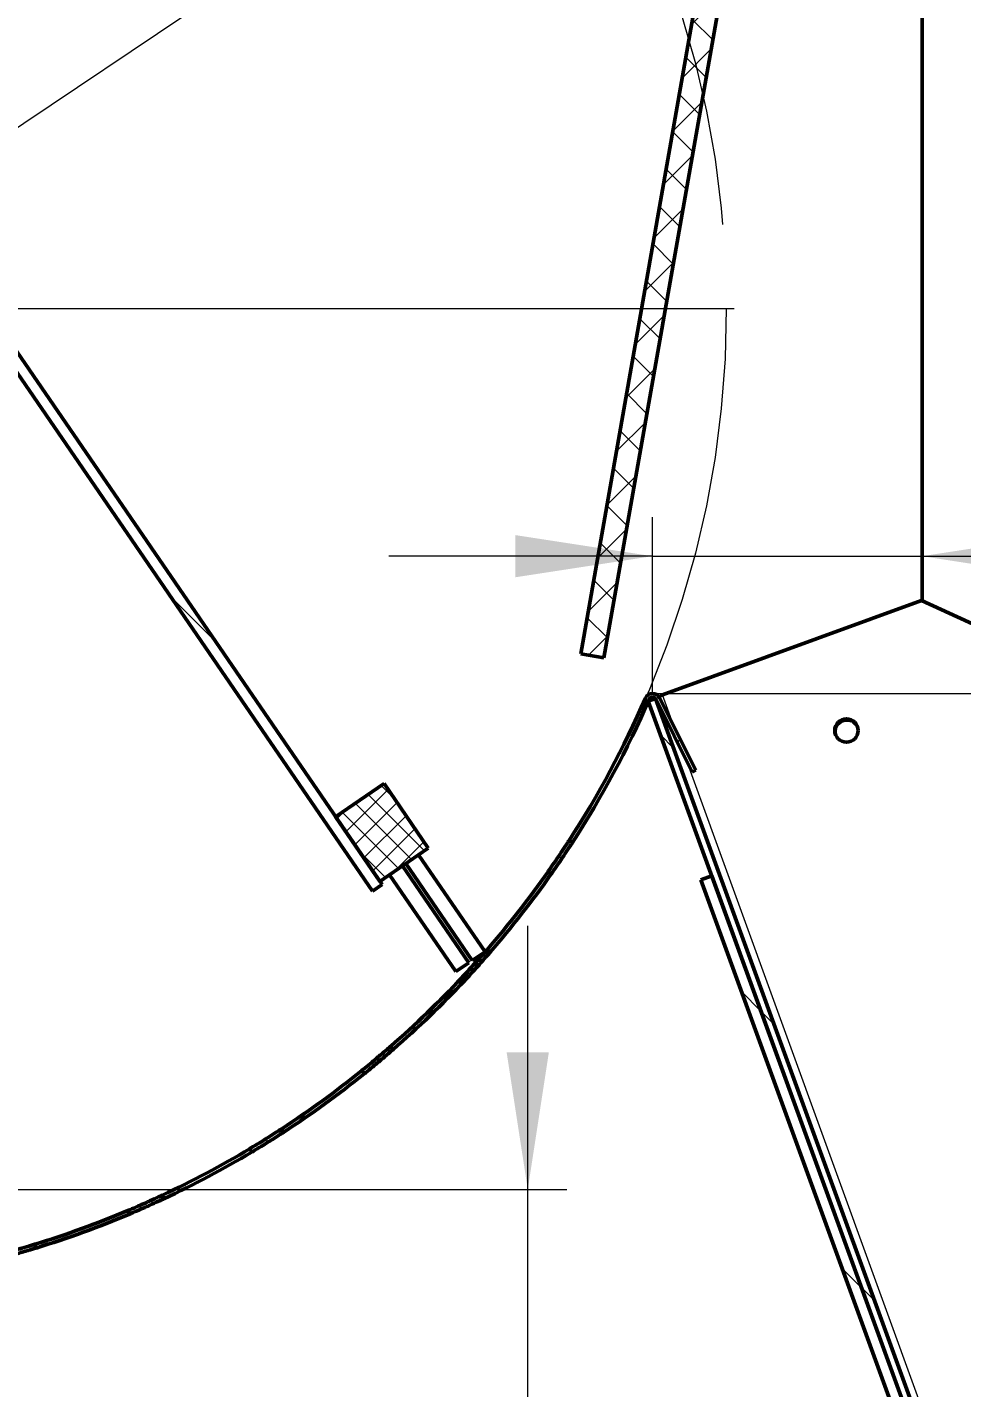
# Model space of a CAD drawing. Header units: millimetres. Extents: x 0 to 594, y 0 to 420.
# Drawn here: x 461.72 to 485.59, y 304.68 to 339.42 of the extents above; entities that cross this region are included whole.
import ezdxf

# ---------------------------------------------------------------- set-up
doc = ezdxf.new("R2010")
doc.units = ezdxf.units.MM
doc.header["$PDSIZE"] = -1
doc.linetypes.add('CENTERX2', pattern=[20.32, 12.7, -2.54, 2.54, -2.54])
doc.styles.add('SLDTEXTSTYLE1', font='TXT', dxfattribs={"width": 0.605})
doc.dimstyles.new('SLDDIMSTYLE0', dxfattribs={"dimtxt": 3.5, "dimasz": 3.5, "dimexe": 0, "dimexo": 0.0625, "dimgap": 0.875, "dimtad": 2, "dimlfac": 10, "dimrnd": 1e-09, "dimzin": 12, "dimdsep": 46, "dimtxsty": 'SLDTEXTSTYLE1', "dimsah": 1, "dimcen": 0.09, "dimadec": 0, "dimazin": 3, "dimtfac": 1, "dimtdec": 3, "dimtofl": 0, "dimtmove": 0, "dimatfit": 3, "dimfxl": 1, "dimfrac": 2, "dimtolj": 1, "dimtzin": 12, "dimarcsym": 0})
doc.dimstyles.new('SLDDIMSTYLE2', dxfattribs={"dimtxt": 3.5, "dimasz": 3.5, "dimexe": 0, "dimexo": 0.0625, "dimgap": 0.875, "dimtad": 0, "dimtih": 1, "dimtoh": 1, "dimlfac": 10, "dimrnd": 1e-09, "dimzin": 12, "dimdsep": 46, "dimtxsty": 'SLDTEXTSTYLE1', "dimsah": 1, "dimcen": 0, "dimadec": 0, "dimazin": 3, "dimtfac": 1, "dimtdec": 3, "dimtmove": 0, "dimatfit": 3, "dimfxl": 1, "dimfrac": 2, "dimtolj": 1, "dimtzin": 12, "dimarcsym": 0})
doc.dimstyles.new('SLDDIMSTYLE3', dxfattribs={"dimtxt": 3.5, "dimasz": 3.5, "dimexe": 0, "dimexo": 0.0625, "dimgap": 0.875, "dimtad": 2, "dimlfac": 10, "dimrnd": 1e-09, "dimzin": 12, "dimdsep": 46, "dimtxsty": 'SLDTEXTSTYLE1', "dimsah": 1, "dimcen": 0.09, "dimadec": 0, "dimazin": 3, "dimtfac": 1, "dimtdec": 3, "dimtmove": 0, "dimatfit": 0, "dimfxl": 1, "dimfrac": 2, "dimtolj": 1, "dimtzin": 12, "dimarcsym": 0})

# ---------------------------------------------------------------- blocks, each defined once
blk = doc.blocks.new('_D_3')
at = {"color": 7, "linetype": 'Continuous', "lineweight": 0, "transparency": 16777216}
for p, q in [((475.338, 346.167), (489.663, 355.772)), ((489.663, 355.772), (502.787, 355.772)), ((433.808, 318.322), (475.338, 346.167)), ((433.808, 318.322), (428.218, 314.574))]:
    blk.add_line(p, q, dxfattribs=at)
at = {"color": 7, "linetype": 'Continuous', "lineweight": 18, "transparency": 16777216}
for points in [[(475.338, 346.167), (478.545, 347.669), (477.945, 348.563)], [(433.808, 318.322), (430.601, 316.821), (431.201, 315.926)]]:
    blk.add_solid(points, dxfattribs=at)
at = {"color": 7, "linetype": 'Continuous', "lineweight": 18, "transparency": 16777216, "char_height": 3.5, "attachment_point": 1, "style": 'SLDTEXTSTYLE1'}
for s, insert in [('%%c', (489.663, 360.283)), ('500', (494.766, 360.308))]:
    blk.add_mtext(s, dxfattribs=dict(at, insert=insert))
blk = doc.blocks.new('_D_4')
at = {"color": 7, "linetype": 'Continuous', "lineweight": 0, "transparency": 16777216}
for p, q in [((477.685, 322.423), (477.685, 326.917)), ((477.685, 325.917), (470.954, 325.917)), ((477.685, 325.917), (484.573, 325.917)), ((484.573, 325.917), (503.701, 325.917))]:
    blk.add_line(p, q, dxfattribs=at)
at = {"color": 7, "linetype": 'Continuous', "lineweight": 18, "transparency": 16777216}
for points in [[(477.685, 325.917), (474.185, 326.455), (474.185, 325.378)], [(484.573, 325.917), (488.073, 325.378), (488.073, 326.455)]]:
    blk.add_solid(points, dxfattribs=at)
at = {"color": 7, "linetype": 'Continuous', "lineweight": 18, "transparency": 16777216, "insert": (491.669, 330.428), "char_height": 3.5, "attachment_point": 1, "style": 'SLDTEXTSTYLE1'}
blk.add_mtext('68,88', dxfattribs=at)
blk = doc.blocks.new('_D_5')
at = {"color": 7, "linetype": 'Continuous', "lineweight": 0, "transparency": 16777216}
for p, q in [((498.94, 322.413), (498.94, 329.144)), ((477.695, 322.413), (499.94, 322.413)), ((498.94, 322.413), (498.94, 297.545)), ((484.083, 297.545), (499.94, 297.545)), ((498.94, 297.545), (498.94, 290.814))]:
    blk.add_line(p, q, dxfattribs=at)
at = {"color": 7, "linetype": 'Continuous', "lineweight": 18, "transparency": 16777216}
for points in [[(498.94, 322.413), (499.478, 325.913), (498.401, 325.913)], [(498.94, 297.545), (498.401, 294.045), (499.478, 294.045)]]:
    blk.add_solid(points, dxfattribs=at)
at = {"color": 7, "linetype": 'Continuous', "lineweight": 18, "transparency": 16777216, "insert": (494.428, 307.694), "char_height": 3.5, "attachment_point": 1, "rotation": 90, "style": 'SLDTEXTSTYLE1'}
blk.add_mtext('248,69', dxfattribs=at)
blk = doc.blocks.new('_D_8')
at = {"color": 7, "linetype": 'Continuous', "lineweight": 0, "transparency": 16777216}
for p, q in [((484.183, 362.245), (509.996, 362.245)), ((508.996, 297.245), (508.996, 362.245)), ((484.083, 297.245), (509.996, 297.245))]:
    blk.add_line(p, q, dxfattribs=at)
at = {"color": 7, "linetype": 'Continuous', "lineweight": 18, "transparency": 16777216}
for points in [[(508.996, 362.245), (508.458, 358.745), (509.534, 358.745)], [(508.996, 297.245), (509.534, 300.745), (508.458, 300.745)]]:
    blk.add_solid(points, dxfattribs=at)
at = {"color": 7, "linetype": 'Continuous', "lineweight": 18, "transparency": 16777216, "insert": (504.484, 340.408), "char_height": 3.5, "attachment_point": 1, "rotation": 90, "style": 'SLDTEXTSTYLE1'}
blk.add_mtext('650', dxfattribs=at)
blk = doc.blocks.new('_D_13')
at = {"color": 7, "linetype": 'Continuous', "lineweight": 0, "transparency": 16777216}
for p, q in [((474.503, 309.745), (474.503, 316.475)), ((456.333, 309.745), (475.503, 309.745)), ((474.503, 297.245), (474.503, 309.745)), ((474.503, 297.245), (474.503, 290.514))]:
    blk.add_line(p, q, dxfattribs=at)
at = {"color": 7, "linetype": 'Continuous', "lineweight": 18, "transparency": 16777216}
for points in [[(474.503, 309.745), (475.041, 313.245), (473.964, 313.245)], [(474.503, 297.245), (473.964, 293.745), (475.041, 293.745)]]:
    blk.add_solid(points, dxfattribs=at)
at = {"color": 7, "linetype": 'Continuous', "lineweight": 18, "transparency": 16777216, "insert": (469.991, 299.175), "char_height": 3.5, "attachment_point": 1, "rotation": 90, "style": 'SLDTEXTSTYLE1'}
blk.add_mtext('125', dxfattribs=at)
blk = doc.blocks.new('SW_CENTERMARKSYMBOL_2')
at = {"color": 0, "linetype": 'Continuous', "lineweight": 18}
blk.add_line((0.2, 0), (25.2, 0), dxfattribs=at)
blk = doc.blocks.new('SW_CENTERMARKSYMBOL_3')
at = {"color": 0, "linetype": 'Continuous', "lineweight": 18}
blk.add_line((0.2, 0), (25.1, 0), dxfattribs=at)

msp = doc.modelspace()

# ---------------------------------------------------------------- hatches: boundary and pattern name
at = {"linetype": 'Continuous', "lineweight": 18}
h = msp.add_hatch(dxfattribs=at)
h.set_pattern_fill('ANSI37', scale=0.25, style=0)
h.paths.add_polyline_path([(476.4474, 323.3181), (480.1808, 344.4914), (479.5899, 344.5956), (475.8565, 323.4223)], flags=0)
h = msp.add_hatch(dxfattribs=at)
h.set_pattern_fill('ANSI31', angle=90, style=0)
h.paths.add_polyline_path([(470.7817, 317.5316), (457.042, 337.5744), (456.7946, 337.4048), (470.5343, 317.362)], flags=0)
h = msp.add_hatch(dxfattribs=at)
h.set_pattern_fill('ANSI31', style=0)
edge = h.paths.add_edge_path(flags=0)
edge.add_line((478.7053, 320.4051), (478.7948, 320.4498))
edge.add_line((478.7948, 320.4498), (477.8693, 322.3026))
edge.add_arc((477.6904, 322.2132), 0.2, 26.54233, 156.54233)
edge.add_arc((454.573, 332.2446), 25, 327.08061, 336.54233, ccw=False)
edge.add_line((475.5589, 318.6582), (475.6429, 318.6038))
edge.add_arc((454.573, 332.2446), 25.1, 327.08061, 336.54233)
edge.add_arc((477.6904, 322.2132), 0.1, 26.54233, 156.54233, ccw=False)
edge.add_line((477.7798, 322.2579), (478.7053, 320.4051))
h = msp.add_hatch(dxfattribs=at)
h.set_pattern_fill('ANSI31', angle=90, style=0)
h.paths.add_polyline_path([(477.5807, 322.2119), (516.913, 214.1472), (517.101, 214.2156), (477.7687, 322.2803)], flags=0)
h = msp.add_hatch(dxfattribs=at)
h.set_pattern_fill('ANSI37', scale=0.125, style=0)
h.paths.add_polyline_path([(470.7251, 317.6141), (471.9624, 318.4622), (470.8315, 320.1118), (469.5943, 319.2637)], flags=0)
h = msp.add_hatch(dxfattribs=at)
h.set_pattern_fill('ANSI31', style=0)
edge = h.paths.add_edge_path(flags=0)
edge.add_arc((454.573, 332.2446), 25, 319.08061, 324.87561, ccw=False)
edge.add_line((473.4638, 315.8697), (473.5394, 315.8042))
edge.add_arc((454.573, 332.2446), 25.1, 319.08061, 324.87561)
edge.add_line((475.1024, 317.8032), (475.0207, 317.8608))
h = msp.add_hatch(dxfattribs=at)
h.set_pattern_fill('ANSI31', angle=90, style=0)
edge = h.paths.add_edge_path(flags=0)
edge.add_line((484.6368, 302.8198), (479.2007, 317.7555))
edge.add_line((479.2007, 317.7555), (478.9188, 317.6528))
edge.add_line((478.9188, 317.6528), (484.3549, 302.7172))
edge.add_arc((484.073, 302.6146), 0.3, 0, 20, ccw=False)
edge.add_line((484.373, 302.6146), (484.373, 297.8446))
edge.add_arc((484.073, 297.8446), 0.3, -90, 0, ccw=False)
edge.add_line((484.073, 297.5446), (457.8087, 297.5446))
edge.add_line((457.8087, 297.5446), (457.8087, 297.2446))
edge.add_line((457.8087, 297.2446), (484.073, 297.2446))
edge.add_arc((484.073, 297.8446), 0.6, 270, 360)
edge.add_line((484.673, 297.8446), (484.673, 302.6146))
edge.add_arc((484.073, 302.6146), 0.6, 0, 20)
h = msp.add_hatch(dxfattribs=at)
h.set_pattern_fill('ANSI31', style=0)
edge = h.paths.add_edge_path(flags=0)
edge.add_arc((454.573, 332.2446), 25, 311.08061, 316.87561, ccw=False)
edge.add_line((471.001, 313.4), (471.0667, 313.3246))
edge.add_arc((454.573, 332.2446), 25.1, 311.08061, 316.87561)
edge.add_line((472.8928, 315.0866), (472.8198, 315.155))
h = msp.add_hatch(dxfattribs=at)
h.set_pattern_fill('ANSI31', style=0)
edge = h.paths.add_edge_path(flags=0)
edge.add_arc((454.573, 332.2446), 25, 303.08061, 308.87561, ccw=False)
edge.add_line((468.2185, 311.297), (468.2731, 311.2132))
edge.add_arc((454.573, 332.2446), 25.1, 303.08061, 308.87561)
edge.add_line((470.3266, 312.704), (470.2638, 312.7819))
h = msp.add_hatch(dxfattribs=at)
h.set_pattern_fill('ANSI31', style=0)
edge = h.paths.add_edge_path(flags=0)
edge.add_arc((454.573, 332.2446), 25, 295.08061, 300.87561, ccw=False)
edge.add_line((465.1704, 309.6018), (465.2127, 309.5112))
edge.add_arc((454.573, 332.2446), 25.1, 295.08061, 300.87561)
edge.add_line((467.4537, 310.7017), (467.4024, 310.7875))
h = msp.add_hatch(dxfattribs=at)
h.set_pattern_fill('ANSI31', style=0)
edge = h.paths.add_edge_path(flags=0)
edge.add_arc((454.573, 332.2446), 25, 287.08061, 292.87561, ccw=False)
edge.add_line((461.916, 308.3473), (461.9453, 308.2517))
edge.add_arc((454.573, 332.2446), 25.1, 287.08061, 292.87561)
edge.add_line((464.3302, 309.1187), (464.2913, 309.2108))

# ---------------------------------------------------------------- linework, layer by layer
at = {"color": 7, "linetype": 'Continuous', "lineweight": 50}
for p, q in [((475.8565, 323.4223), (479.5899, 344.5956)), ((476.4474, 323.3181), (480.1808, 344.4914)), ((484.573, 324.7788), (484.573, 341.2446)), ((470.5343, 317.362), (456.7946, 337.4048)), ((470.7817, 317.5316), (457.042, 337.5744)), ((477.9449, 322.3809), (484.5553, 324.7869)), ((484.5553, 324.7869), (486.5016, 323.8969)), ((476.4474, 323.3181), (475.8565, 323.4223)), ((477.7687, 322.2803), (477.5807, 322.2119)), ((516.913, 214.1472), (477.5807, 322.2119)), ((517.101, 214.2156), (477.7687, 322.2803)), ((477.7798, 322.2579), (478.7053, 320.4051)), ((477.8693, 322.3026), (478.7948, 320.4498)), ((478.7948, 320.4498), (478.7053, 320.4051)), ((469.5943, 319.2637), (470.8315, 320.1118)), ((470.8315, 320.1118), (471.9624, 318.4622)), ((470.7251, 317.6141), (469.5943, 319.2637)), ((475.5589, 318.6582), (475.6429, 318.6038)), ((471.9624, 318.4622), (470.7251, 317.6141)), ((471.7149, 318.2926), (473.4112, 315.8182)), ((472.9988, 315.5355), (471.3025, 318.0099)), ((473.0812, 315.592), (471.385, 318.0664)), ((470.5343, 317.362), (470.7817, 317.5316)), ((472.6688, 315.3093), (470.9726, 317.7837)), ((475.1024, 317.8032), (475.0207, 317.8608)), ((478.9188, 317.6528), (479.2007, 317.7555)), ((478.9188, 317.6528), (484.3549, 302.7172)), ((479.2007, 317.7555), (484.6368, 302.8198)), ((473.0812, 315.592), (473.4112, 315.8182)), ((473.4638, 315.8697), (473.5394, 315.8042)), ((472.9988, 315.5355), (472.6688, 315.3093)), ((472.8928, 315.0866), (472.8198, 315.155)), ((471.001, 313.4), (471.0667, 313.3246)), ((470.3266, 312.704), (470.2638, 312.7819)), ((468.2185, 311.297), (468.2731, 311.2132)), ((467.4537, 310.7017), (467.4024, 310.7875)), ((465.1704, 309.6018), (465.2127, 309.5112)), ((464.3302, 309.1187), (464.2913, 309.2108)), ((461.916, 308.3473), (461.9453, 308.2517))]:
    msp.add_line(p, q, dxfattribs=at)
at = {"color": 8, "linetype": 'Continuous', "lineweight": 18}
for p, q in [((478.2529, 321.5347), (477.9449, 322.3809)), ((517.2772, 214.3162), (478.5531, 320.7099)), ((475.2929, 318.2558), (475.3758, 318.1999)), ((473.1444, 315.5083), (473.2187, 315.4414)), ((470.6345, 313.0866), (470.6987, 313.0099)), ((467.8119, 311.0377), (467.8648, 310.9529)), ((464.7316, 309.4016), (464.7722, 309.3102))]:
    msp.add_line(p, q, dxfattribs=at)
at = {"color": 7, "linetype": 'CENTERX2', "lineweight": 18}
msp.add_circle((454.573, 332.2446), 25, dxfattribs=at)
at = {"color": 7, "linetype": 'Continuous', "lineweight": 50}
msp.add_circle((482.642, 321.4658), 0.299, dxfattribs=at)
for centre, radius, start, end in [((477.6904, 322.2132), 0.2, 26.54233, 156.54233), ((454.573, 332.2446), 25, 327.08061, 336.54233), ((454.573, 332.2446), 25.1, 327.08061, 336.54233), ((477.6904, 322.2132), 0.1, 26.54233, 156.54233), ((482.65, 321.4337), 0.2976, 109.51245, 196.31239), ((482.6546, 321.435), 0.298, 23.75539, 110.41977), ((454.573, 332.2446), 25, 319.08061, 324.87561), ((454.573, 332.2446), 25.1, 319.08061, 324.87561), ((454.573, 332.2446), 25, 311.08061, 316.87561), ((454.573, 332.2446), 25.1, 311.08061, 316.87561), ((454.573, 332.2446), 25, 303.08061, 308.87561), ((454.573, 332.2446), 25.1, 303.08061, 308.87561), ((454.573, 332.2446), 25, 295.08061, 300.87561), ((454.573, 332.2446), 25.1, 295.08061, 300.87561), ((454.573, 332.2446), 25, 287.08061, 292.87561), ((454.573, 332.2446), 25.1, 287.08061, 292.87561)]:
    msp.add_arc(centre, radius, start, end, dxfattribs=at)
for points, knots in [([(477.762, 322.2807), (477.7598, 322.2796), (477.7382, 322.2689), (477.7281, 322.2654), (477.7191, 322.2622)], [0, 0, 0, 0, 0.1043159, 1, 1, 1, 1]), ([(477.9449, 322.3809), (477.9245, 322.3684), (477.8907, 322.3478), (477.8621, 322.3324), (477.8508, 322.3262)], [0, 0, 0, 0, 0.6030241, 1, 1, 1, 1]), ([(475.5589, 318.6582), (475.5394, 318.6281), (475.483, 318.5412), (475.3901, 318.4003), (475.318, 318.2932), (475.2929, 318.2559)], [0, 0, 0, 0, 0.2558864, 0.7409366, 1, 1, 1, 1]), ([(475.6429, 318.6038), (475.6239, 318.5746), (475.5679, 318.4883), (475.4749, 318.3472), (475.4018, 318.2385), (475.3758, 318.1999)], [0, 0, 0, 0, 0.2478444, 0.7326688, 1, 1, 1, 1]), ([(475.2929, 318.2559), (475.2551, 318.2001), (475.1703, 318.0751), (475.0784, 317.9429), (475.0306, 317.875), (475.0207, 317.8608)], [0, 0, 0, 0, 0.38937923, 0.87248958, 1, 1, 1, 1]), ([(475.3758, 318.1999), (475.3376, 318.1436), (475.2521, 318.0176), (475.1599, 317.885), (475.1121, 317.8171), (475.1024, 317.8032)], [0, 0, 0, 0, 0.3919625, 0.8763883, 1, 1, 1, 1]), ([(473.4638, 315.8697), (473.4403, 315.8427), (473.3724, 315.7644), (473.2608, 315.6379), (473.1745, 315.5418), (473.1444, 315.5083)], [0, 0, 0, 0, 0.2558864, 0.7409366, 1, 1, 1, 1]), ([(473.5394, 315.8042), (473.5175, 315.779), (473.451, 315.7025), (473.3396, 315.576), (473.251, 315.4773), (473.2187, 315.4414)], [0, 0, 0, 0, 0.2381922, 0.7229206, 1, 1, 1, 1]), ([(473.1444, 315.5083), (473.0992, 315.4584), (472.9978, 315.3464), (472.8884, 315.2283), (472.8317, 315.1677), (472.8198, 315.155)], [0, 0, 0, 0, 0.3893792, 0.8724896, 1, 1, 1, 1]), ([(473.2187, 315.4414), (473.173, 315.3909), (473.0708, 315.2781), (472.9611, 315.1596), (472.9043, 315.099), (472.8928, 315.0866)], [0, 0, 0, 0, 0.3919625, 0.8763883, 1, 1, 1, 1]), ([(471.001, 313.4), (470.974, 313.3765), (470.8958, 313.3085), (470.7677, 313.1987), (470.6689, 313.1155), (470.6345, 313.0866)], [0, 0, 0, 0, 0.2558864, 0.7409366, 1, 1, 1, 1]), ([(470.6345, 313.0866), (470.5827, 313.0434), (470.4667, 312.9466), (470.3419, 312.8449), (470.2773, 312.7927), (470.2638, 312.7819)], [0, 0, 0, 0, 0.3893792, 0.8724896, 1, 1, 1, 1]), ([(470.6987, 313.0099), (470.6464, 312.9663), (470.5295, 312.8688), (470.4043, 312.7668), (470.3397, 312.7146), (470.3266, 312.704)], [0, 0, 0, 0, 0.3919625, 0.8763883, 1, 1, 1, 1]), ([(471.0667, 313.3246), (471.0416, 313.3027), (470.9651, 313.2362), (470.8372, 313.1264), (470.7356, 313.041), (470.6987, 313.0099)], [0, 0, 0, 0, 0.2381922, 0.7229206, 1, 1, 1, 1]), ([(468.2185, 311.297), (468.1885, 311.2775), (468.1015, 311.2211), (467.9594, 311.1301), (467.85, 311.0616), (467.8119, 311.0377)], [0, 0, 0, 0, 0.2558864, 0.7409366, 1, 1, 1, 1]), ([(467.8119, 311.0377), (467.7546, 311.0021), (467.6263, 310.9225), (467.4885, 310.8391), (467.4173, 310.7964), (467.4024, 310.7875)], [0, 0, 0, 0, 0.3893792, 0.8724896, 1, 1, 1, 1]), ([(467.8648, 310.9529), (467.807, 310.917), (467.6776, 310.8367), (467.5395, 310.753), (467.4682, 310.7104), (467.4537, 310.7017)], [0, 0, 0, 0, 0.3919625, 0.8763883, 1, 1, 1, 1]), ([(468.2731, 311.2132), (468.2439, 311.1943), (468.1576, 311.1382), (468.0153, 311.0472), (467.9043, 310.9776), (467.8648, 310.9529)], [0, 0, 0, 0, 0.2478444, 0.7326688, 1, 1, 1, 1]), ([(465.1704, 309.6018), (465.1379, 309.5867), (465.044, 309.5428), (464.8906, 309.4726), (464.7727, 309.4199), (464.7316, 309.4016)], [0, 0, 0, 0, 0.2558864, 0.7409366, 1, 1, 1, 1]), ([(464.7316, 309.4016), (464.6699, 309.3744), (464.5318, 309.3133), (464.3838, 309.2499), (464.3073, 309.2176), (464.2913, 309.2108)], [0, 0, 0, 0, 0.3893792, 0.8724896, 1, 1, 1, 1]), ([(464.7722, 309.3102), (464.7099, 309.2827), (464.5707, 309.2212), (464.4222, 309.1576), (464.3457, 309.1253), (464.3302, 309.1187)], [0, 0, 0, 0, 0.3919625, 0.8763883, 1, 1, 1, 1]), ([(465.2127, 309.5112), (465.1825, 309.4971), (465.0906, 309.4543), (464.9375, 309.384), (464.8163, 309.3299), (464.7722, 309.3102)], [0, 0, 0, 0, 0.2381922, 0.7229206, 1, 1, 1, 1]), ([(461.916, 308.3473), (461.8817, 308.3368), (461.7826, 308.3065), (461.6209, 308.2583), (461.4968, 308.2225), (461.4536, 308.2101)], [0, 0, 0, 0, 0.2558864, 0.7409366, 1, 1, 1, 1]), ([(461.9453, 308.2517), (461.9134, 308.2419), (461.8165, 308.2123), (461.655, 308.1641), (461.5275, 308.1273), (461.4811, 308.114)], [0, 0, 0, 0, 0.2381922, 0.7229206, 1, 1, 1, 1])]:
    msp.add_open_spline(points, degree=3, knots=knots, dxfattribs=at)
at = {"color": 7, "linetype": 'Continuous', "lineweight": 0}
msp.add_point((477.685, 322.4131), dxfattribs=at)

# ---------------------------------------------------------------- block references
at = {"color": 7, "linetype": 'Continuous', "lineweight": 18}
for name in ['SW_CENTERMARKSYMBOL_2', 'SW_CENTERMARKSYMBOL_3']:
    msp.add_blockref(name, (454.573, 332.2446), dxfattribs=at)

# ---------------------------------------------------------------- dimensions: what is measured, and where the dimension line sits
for base, p1, p2, dimstyle, picture, middle in [((508.996, 362.2446), (484.073, 297.2446), (484.173, 362.2446), 'SLDDIMSTYLE0', '_D_8', (508.996, 344.4181)), ((498.93971, 297.54461), (477.68498, 322.41314), (484.07303, 297.54461), 'SLDDIMSTYLE3', '_D_5', (498.93971, 315.04603)), ((474.5027, 309.7446), (484.073, 297.2446), (456.323, 309.7446), 'SLDDIMSTYLE3', '_D_13', (474.5027, 303.1854))]:
    dim = msp.add_linear_dim(base=base, p1=p1, p2=p2, angle=90, dimstyle=dimstyle, dxfattribs=at)
    dim.commit()
    dim.dimension.update_dxf_attribs({"geometry": picture, "text_midpoint": middle, "dimtype": 160})
dim = msp.add_diameter_dim_2p(p1=(475.3377, 346.1668), p2=(433.8083, 318.3224), dimstyle='SLDDIMSTYLE2', dxfattribs=at)
dim.commit()
dim.dimension.update_dxf_attribs({"geometry": '_D_3', "text_midpoint": (496.2252, 358.5424), "dimtype": 163})
dim = msp.add_linear_dim(base=(484.573, 325.9167), p1=(477.685, 322.4131), p2=(484.573, 297.2446), dimstyle='SLDDIMSTYLE3', dxfattribs=at)
dim.commit()
dim.dimension.update_dxf_attribs({"geometry": '_D_4', "text_midpoint": (497.6849, 325.9167), "dimtype": 160})

doc.saveas('drawing.dxf')
